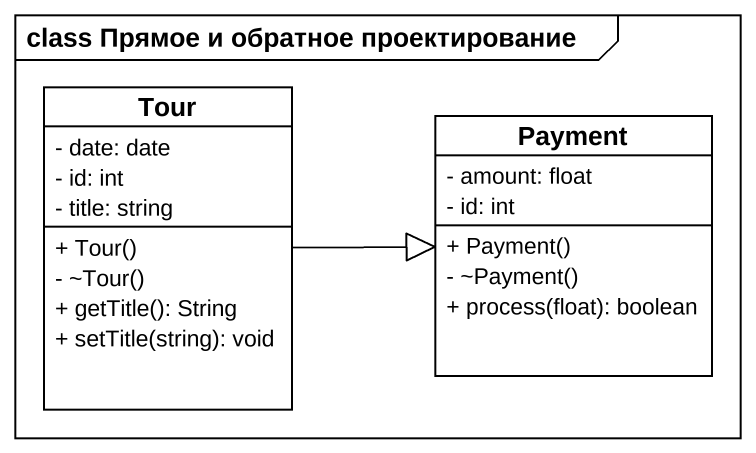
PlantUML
@startuml
mainframe class Прямое и обратное проектирование
hide circle
hide empty members
skinparam classAttributeIconSize 0
class Tour {
  - date: date
  - id: int
  - title: string
  + Tour()
  - ~Tour()
  + getTitle(): String
  + setTitle(string): void
}
class Payment {
  - amount: float
  - id: int
  + Payment()
  - ~Payment()
  + process(float): boolean
}
Tour -right-|> Payment
@enduml
